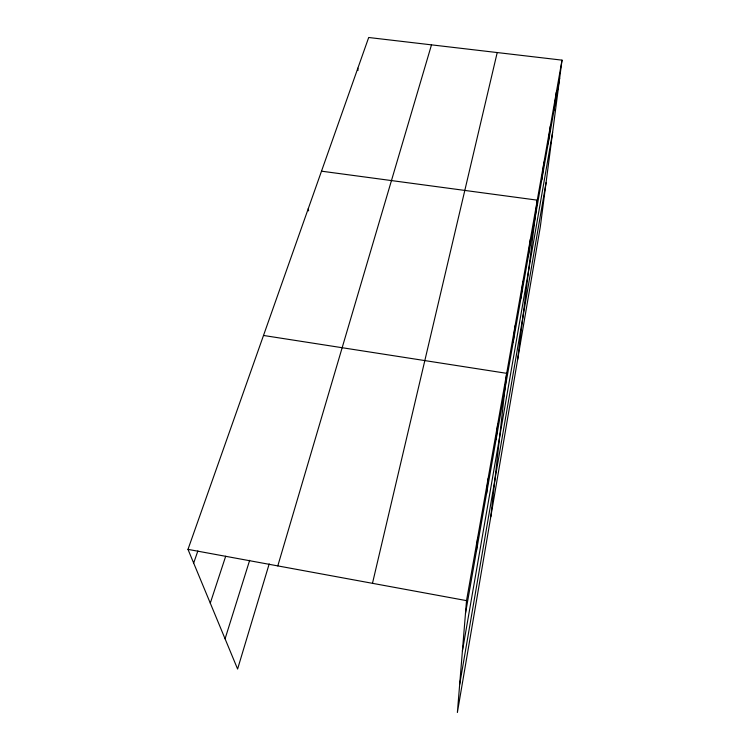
<?xml version="1.0" encoding="UTF-8"?>
<svg xmlns="http://www.w3.org/2000/svg" width="750" height="750" viewBox="0 0 750 750"><rect width="100%" height="100%" fill="white"/><g stroke="black" fill="none" stroke-linecap="round" stroke-linejoin="round"><path stroke-width="1.12" d="M562.013 60.141L466.528 600.628L457.378 712.5L540.319 226.791L562.013 60.141L368.691 37.5L187.988 549.375L237.6 669.028L269.194 563.906M476.409 551.325L477.694 537.394M486.581 493.538L488.062 478.744M496.05 439.697L497.691 424.2M490.809 516.694L506.681 373.331L263.503 335.466M513.178 342.356L515.081 325.791M520.95 298.219L522.947 281.269M528.244 256.725L530.334 239.466M517.669 359.428L537.272 200.156L321.506 171.178M541.791 179.728L544.012 162.028M548.091 143.953L550.359 126.103M554.034 110.147L556.35 92.203M459.675 684.412L546.056 182.662M462.394 651.112L552.609 132.394M465.469 613.509L559.669 78.15M372.478 583.322L497.213 52.556M277.8 565.903L431.494 44.859M225.075 638.822L249.666 560.297M210.281 603.15L225.703 556.209M193.669 563.062L197.869 550.941M187.988 549.375L466.528 600.628M308.297 208.566L308.597 210.891M357.863 68.166L358.003 70.416"/></g></svg>
